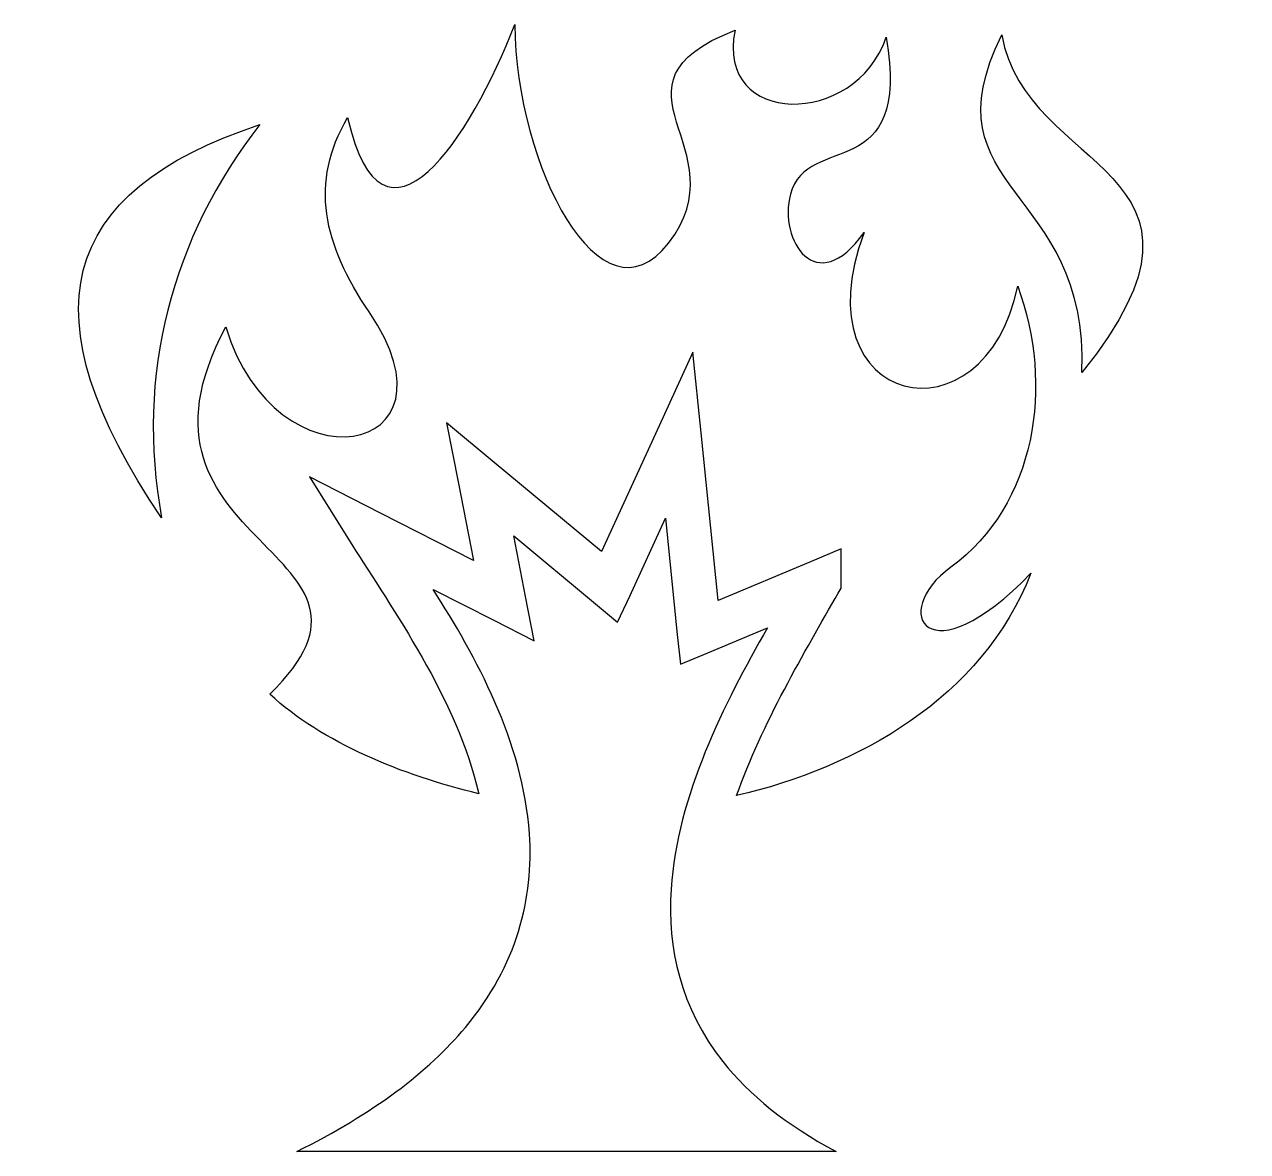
# Model space of a CAD drawing. Header units: centimetres. Extents: x -10.7 to 11.1, y -10 to 10.1.
import ezdxf

# ---------------------------------------------------------------- set-up
doc = ezdxf.new("R2010")
doc.units = ezdxf.units.CM
doc.header["$MEASUREMENT"] = 0
doc.layers.add('Layer 1', color=7, linetype='Continuous')

msp = doc.modelspace()

# ---------------------------------------------------------------- linework, layer by layer
at = {"layer": 'Layer 1'}
for points, knots in [([(-1.94369, 10.11504), (-2.71579, 8.09646), (-4.30649, 5.68761), (-4.92581, 8.45202), (-4.92581, 8.45202), (-5.61205, 7.29594), (-5.35828, 6.17824), (-4.5436, 4.98505), (-4.5436, 4.98505), (-2.76133, 2.37473), (-6.22964, 1.76983), (-7.09873, 4.71749), (-7.09873, 4.71749), (-9.23116, 0.73612), (-3.63526, 0.75775), (-6.31466, -1.83963), (-6.31466, -1.83963), (-5.3819, -2.70378), (-3.94878, -3.29189), (-2.58541, -3.61726), (-2.58541, -3.61726), (-2.97083, -1.93206), (-4.14352, -0.30041), (-4.85194, 0.83399), (-4.85194, 0.83399), (-4.85194, 0.83399), (-5.60569, 2.03848), (-5.60569, 2.03848), (-5.60569, 2.03848), (-5.60569, 2.03848), (-4.33939, 1.39415), (-4.33939, 1.39415), (-4.33939, 1.39415), (-4.33939, 1.39415), (-2.68159, 0.54818), (-2.68159, 0.54818), (-2.68159, 0.54818), (-2.68159, 0.54818), (-2.9491, 1.91864), (-2.9491, 1.91864), (-2.9491, 1.91864), (-2.9491, 1.91864), (-3.15994, 3.0032), (-3.15994, 3.0032), (-3.15994, 3.0032), (-3.15994, 3.0032), (-2.30996, 2.29689), (-2.30996, 2.29689), (-2.30996, 2.29689), (-2.30996, 2.29689), (-0.39663, 0.70631), (-0.39663, 0.70631), (-0.39663, 0.70631), (-0.39663, 0.70631), (0.63121, 2.94914), (0.63121, 2.94914), (0.63121, 2.94914), (0.63121, 2.94914), (1.23463, 4.26554), (1.23463, 4.26554), (1.23463, 4.26554), (1.23463, 4.26554), (1.38222, 2.82525), (1.38222, 2.82525), (1.38222, 2.82525), (1.38222, 2.82525), (1.68667, -0.16741), (1.68667, -0.16741), (1.68667, -0.16741), (1.68667, -0.16741), (3.33518, 0.52448), (3.33518, 0.52448), (3.33518, 0.52448), (3.33518, 0.52448), (3.88071, 0.75375), (3.88071, 0.75375), (3.88071, 0.75375), (3.88071, 0.75375), (3.88072, 0.05532), (3.88072, 0.05532), (3.88072, 0.05532), (3.88072, 0.05532), (3.8294, -0.03559), (3.8294, -0.03559), (3.8294, -0.03559), (3.22766, -1.08566), (2.46801, -2.36495), (2.01483, -3.65149), (2.01483, -3.65149), (4.15055, -3.15079), (6.39933, -1.91936), (7.26613, 0.32023), (7.26613, 0.32023), (5.43309, -1.59116), (4.71775, -0.38777), (5.839, 0.42961), (5.839, 0.42961), (7.35991, 1.53829), (7.68385, 3.67756), (7.03025, 5.44494), (7.03025, 5.44494), (6.4555, 2.5733), (3.12242, 3.25035), (4.28794, 6.4003), (4.28794, 6.4003), (3.44176, 5.19881), (2.75665, 6.26524), (2.97546, 7.08426), (2.97546, 7.08426), (3.2754, 8.20677), (5.13054, 7.21962), (4.68592, 9.88716), (4.68592, 9.88716), (4.13082, 8.26707), (1.62811, 8.28499), (1.98717, 10.01493), (1.98717, 10.01493), (-0.5287, 9.01344), (2.11633, 7.90737), (0.79989, 6.21054), (0.79989, 6.21054), (-0.40544, 4.65707), (-1.92062, 7.59213), (-1.94373, 10.11508), (-1.94373, 10.11508), (-1.94373, 10.11508), (-1.94369, 10.11504), (-1.94369, 10.11504)], [0, 0, 0, 0, 0.03030303, 0.03030303, 0.03030303, 0.03030303, 0.06060606, 0.06060606, 0.06060606, 0.06060606, 0.09090909, 0.09090909, 0.09090909, 0.09090909, 0.12121212, 0.12121212, 0.12121212, 0.12121212, 0.15151515, 0.15151515, 0.15151515, 0.15151515, 0.18181818, 0.18181818, 0.18181818, 0.18181818, 0.21212121, 0.21212121, 0.21212121, 0.21212121, 0.24242424, 0.24242424, 0.24242424, 0.24242424, 0.27272727, 0.27272727, 0.27272727, 0.27272727, 0.3030303, 0.3030303, 0.3030303, 0.3030303, 0.33333333, 0.33333333, 0.33333333, 0.33333333, 0.36363636, 0.36363636, 0.36363636, 0.36363636, 0.39393939, 0.39393939, 0.39393939, 0.39393939, 0.42424242, 0.42424242, 0.42424242, 0.42424242, 0.45454545, 0.45454545, 0.45454545, 0.45454545, 0.48484848, 0.48484848, 0.48484848, 0.48484848, 0.51515152, 0.51515152, 0.51515152, 0.51515152, 0.54545455, 0.54545455, 0.54545455, 0.54545455, 0.57575758, 0.57575758, 0.57575758, 0.57575758, 0.60606061, 0.60606061, 0.60606061, 0.60606061, 0.63636364, 0.63636364, 0.63636364, 0.63636364, 0.66666667, 0.66666667, 0.66666667, 0.66666667, 0.6969697, 0.6969697, 0.6969697, 0.6969697, 0.72727273, 0.72727273, 0.72727273, 0.72727273, 0.75757576, 0.75757576, 0.75757576, 0.75757576, 0.78787879, 0.78787879, 0.78787879, 0.78787879, 0.81818182, 0.81818182, 0.81818182, 0.81818182, 0.84848485, 0.84848485, 0.84848485, 0.84848485, 0.87878788, 0.87878788, 0.87878788, 0.87878788, 0.90909091, 0.90909091, 0.90909091, 0.90909091, 0.93939394, 0.93939394, 0.93939394, 0.93939394, 1, 1, 1, 1]), ([(6.74688, 9.93182), (5.35972, 7.10867), (8.30558, 7.25668), (8.17663, 3.89927), (8.17663, 3.89927), (11.13163, 7.58319), (7.16307, 7.44716), (6.74688, 9.93182)], [0, 0, 0, 0, 0.33333333, 0.33333333, 0.33333333, 0.33333333, 1, 1, 1, 1]), ([(-6.4926, 8.32817), (-10.10808, 7.12866), (-10.69295, 4.91649), (-8.2451, 1.30847), (-8.2451, 1.30847), (-8.71569, 3.85289), (-8.06715, 6.30989), (-6.4926, 8.32817)], [0, 0, 0, 0, 0.33333333, 0.33333333, 0.33333333, 0.33333333, 1, 1, 1, 1]), ([(0.74452, 1.30455), (0.74452, 1.30455), (0.10673, -0.08961), (0.10673, -0.08961), (0.10673, -0.08961), (0.10673, -0.08961), (-0.10799, -0.55742), (-0.10799, -0.55742), (-0.10799, -0.55742), (-0.10799, -0.55742), (-0.50331, -0.22923), (-0.50331, -0.22923), (-0.50331, -0.22923), (-0.50331, -0.22923), (-1.96338, 0.98571), (-1.96338, 0.98571), (-1.96338, 0.98571), (-1.96338, 0.98571), (-1.75389, -0.09484), (-1.75389, -0.09484), (-1.75389, -0.09484), (-1.75389, -0.09484), (-1.59972, -0.88815), (-1.59972, -0.88815), (-1.59972, -0.88815), (-1.59972, -0.88815), (-2.31919, -0.52045), (-2.31919, -0.52045), (-2.31919, -0.52045), (-2.31919, -0.52045), (-3.39713, 0.029), (-3.39713, 0.029), (-3.39713, 0.029), (-2.6419, -1.16246), (-1.79525, -2.68485), (-1.6814, -4.33273), (-1.6814, -4.33273), (-1.60255, -5.47472), (-1.90291, -6.68174), (-2.82521, -7.78789), (-2.82521, -7.78789), (-3.4883, -8.58318), (-4.46732, -9.32689), (-5.83495, -10.00432), (-5.83495, -10.00432), (-5.83495, -10.00432), (3.78862, -10.00431), (3.78862, -10.00431), (3.78862, -10.00431), (2.90014, -9.53097), (2.23802, -8.9916), (1.76709, -8.39666), (1.76709, -8.39666), (1.01802, -7.45012), (0.7753, -6.37374), (0.84471, -5.31966), (0.84471, -5.31966), (0.95498, -3.64677), (1.79138, -2.01268), (2.56445, -0.65356), (2.56445, -0.65356), (2.56445, -0.65356), (1.50097, -1.09898), (1.50097, -1.09898), (1.50097, -1.09898), (1.50097, -1.09898), (1.01081, -1.30586), (1.01081, -1.30586), (1.01081, -1.30586), (1.01081, -1.30586), (0.95671, -0.77606), (0.95671, -0.77606), (0.95671, -0.77606), (0.95671, -0.77606), (0.74461, 1.30468), (0.74461, 1.30468), (0.74461, 1.30468), (0.74461, 1.30468), (0.74452, 1.30455), (0.74452, 1.30455)], [0, 0, 0, 0, 0.04761905, 0.04761905, 0.04761905, 0.04761905, 0.0952381, 0.0952381, 0.0952381, 0.0952381, 0.14285714, 0.14285714, 0.14285714, 0.14285714, 0.19047619, 0.19047619, 0.19047619, 0.19047619, 0.23809524, 0.23809524, 0.23809524, 0.23809524, 0.28571429, 0.28571429, 0.28571429, 0.28571429, 0.33333333, 0.33333333, 0.33333333, 0.33333333, 0.38095238, 0.38095238, 0.38095238, 0.38095238, 0.42857143, 0.42857143, 0.42857143, 0.42857143, 0.47619048, 0.47619048, 0.47619048, 0.47619048, 0.52380952, 0.52380952, 0.52380952, 0.52380952, 0.57142857, 0.57142857, 0.57142857, 0.57142857, 0.61904762, 0.61904762, 0.61904762, 0.61904762, 0.66666667, 0.66666667, 0.66666667, 0.66666667, 0.71428571, 0.71428571, 0.71428571, 0.71428571, 0.76190476, 0.76190476, 0.76190476, 0.76190476, 0.80952381, 0.80952381, 0.80952381, 0.80952381, 0.85714286, 0.85714286, 0.85714286, 0.85714286, 0.9047619, 0.9047619, 0.9047619, 0.9047619, 1, 1, 1, 1])]:
    msp.add_open_spline(points, degree=3, knots=knots, dxfattribs=at)

doc.saveas('drawing.dxf')
